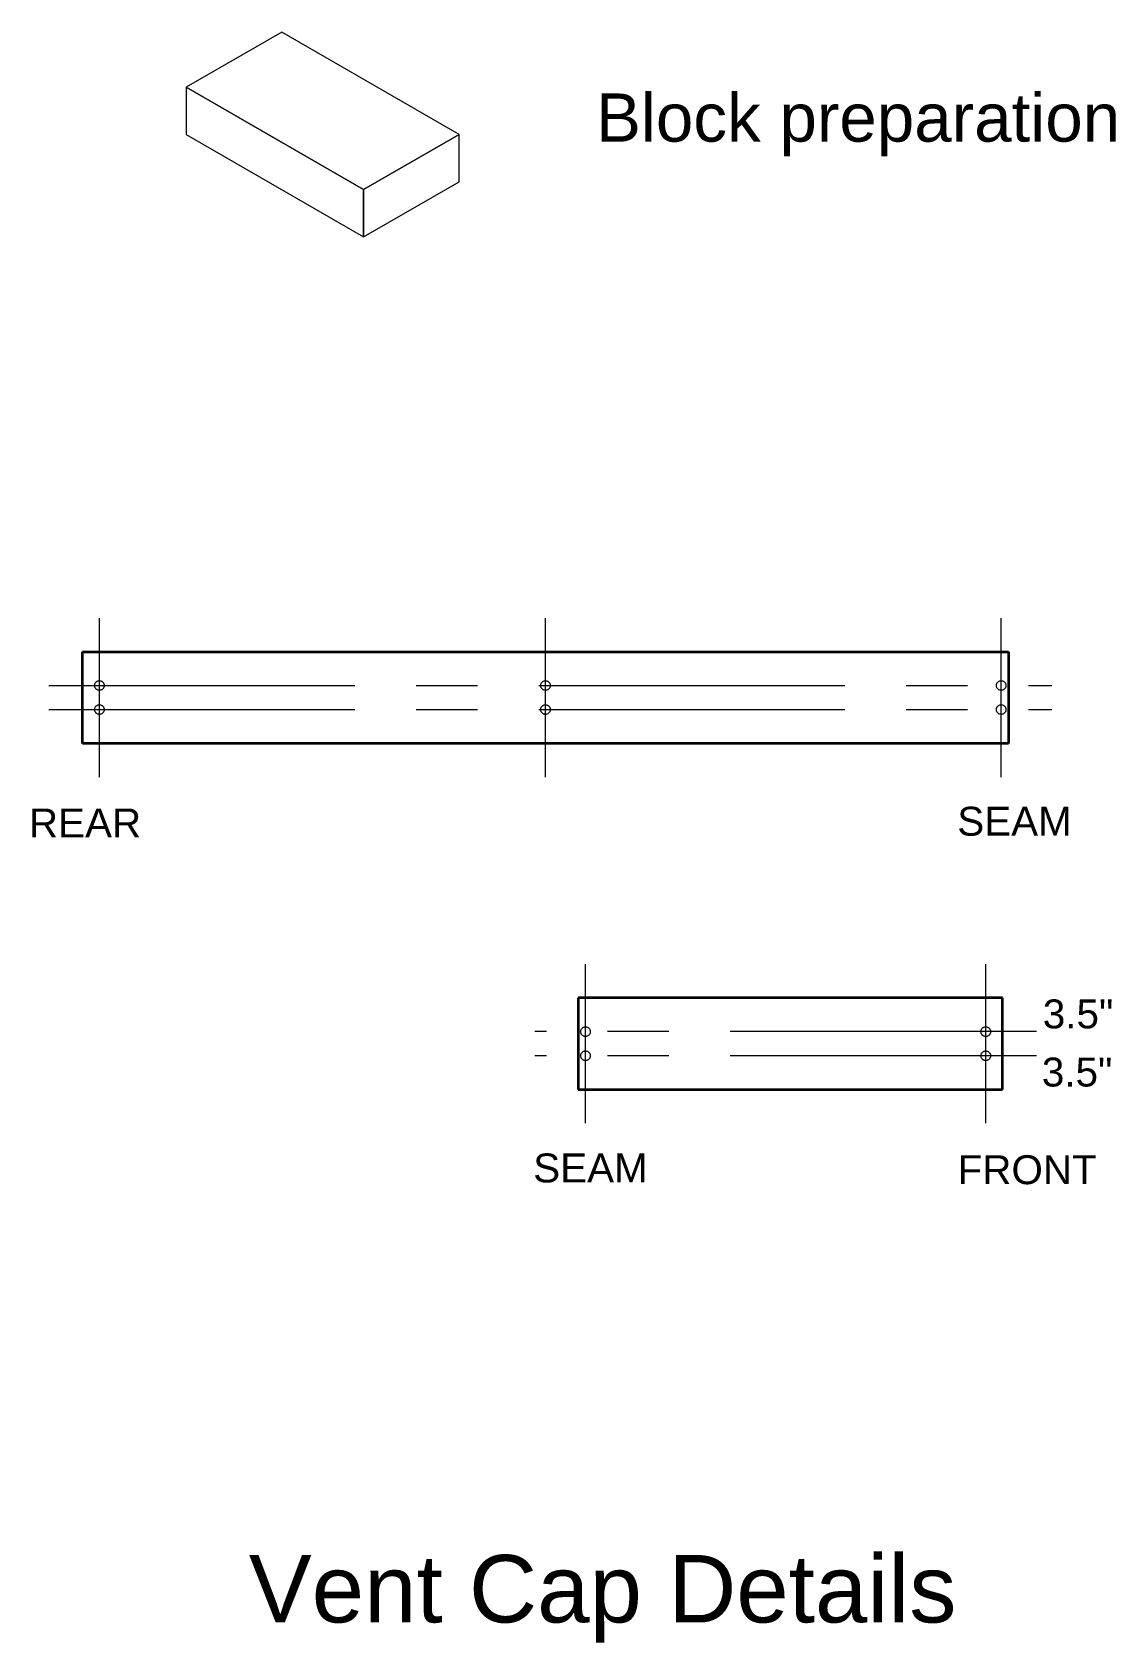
# Model space of a CAD drawing. Header units: inches. Extents: x 37 to 149, y 7 to 174.
import ezdxf

# ---------------------------------------------------------------- set-up
doc = ezdxf.new("R2010")
doc.units = ezdxf.units.IN
doc.header["$MEASUREMENT"] = 0
doc.linetypes.add('CENTER', pattern=[50.8, 31.75, -6.35, 6.35, -6.35])
doc.linetypes.add('CENTER2', pattern=[28.575, 19.05, -3.175, 3.175, -3.175])
doc.layers.get('0').update_dxf_attribs({"lineweight": 25, "true_color": 0xffffff})
doc.layers.add('Dimensions', color=7, linetype='CENTER', lineweight=13, true_color=0x000000)
doc.styles.add('textstyle0', font='')
doc.styles.add('textstyle1', font='')
doc.styles.add('textstyle2', font='')
doc.styles.add('textstyle3', font='')
doc.styles.add('textstyle4', font='')
doc.styles.add('textstyle5', font='')
doc.styles.add('textstyle6', font='')
doc.styles.add('textstyle7', font='')
doc.styles.get('textstyle0').set_extended_font_data('Nimbus Sans [UKWN]')
doc.styles.get('textstyle1').set_extended_font_data('Nimbus Sans [UKWN]')
doc.styles.get('textstyle2').set_extended_font_data('Nimbus Sans [UKWN]')
doc.styles.get('textstyle3').set_extended_font_data('Nimbus Sans [UKWN]')
doc.styles.get('textstyle4').set_extended_font_data('Nimbus Sans [UKWN]')
doc.styles.get('textstyle5').set_extended_font_data('Nimbus Sans [UKWN]')
doc.styles.get('textstyle6').set_extended_font_data('Nimbus Sans [UKWN]')
doc.styles.get('textstyle7').set_extended_font_data('Nimbus Sans [UKWN]')

msp = doc.modelspace()

# ---------------------------------------------------------------- linework, layer by layer
at = {"lineweight": 9}
for p, q in [((62.66, 173.77), (52.76, 168.06)), ((81.05, 163.16), (62.66, 173.77)), ((71.15, 157.44), (52.76, 168.06)), ((52.76, 168.06), (52.76, 163.16)), ((52.76, 168.06), (71.15, 157.44)), ((52.76, 163.16), (71.15, 152.54)), ((71.15, 157.44), (81.05, 163.16)), ((81.05, 163.16), (71.15, 157.44)), ((81.05, 158.26), (81.05, 163.16)), ((71.15, 152.54), (81.05, 158.26)), ((71.15, 152.54), (71.15, 157.44)), ((71.15, 157.44), (71.15, 152.54))]:
    msp.add_line(p, q, dxfattribs=at)
at = {"lineweight": 35}
for p, q in [((42, 109.5), (138, 109.5)), ((42, 100), (42, 109.5)), ((138, 109.5), (138, 100)), ((138, 100), (42, 100)), ((137.4, 73.59), (93.4, 73.59)), ((93.4, 73.59), (93.4, 64.09)), ((137.4, 64.09), (137.4, 73.59)), ((93.4, 64.09), (137.4, 64.09))]:
    msp.add_line(p, q, dxfattribs=at)
at = {"layer": 'Dimensions', "linetype": 'CENTER2'}
for p, q in [((43.75, 96.5), (43.75, 113)), ((135.65, 60.59), (135.65, 77.09))]:
    msp.add_line(p, q, dxfattribs=at)
at = {"layer": 'Dimensions'}
for p, q in [((90, 96.5), (90, 113)), ((137.25, 96.5), (137.25, 113)), ((38.5, 106), (142.5, 106)), ((38.5, 103.5), (142.5, 103.5)), ((94.15, 60.59), (94.15, 77.09)), ((140.9, 70.09), (88.9, 70.09)), ((140.9, 67.59), (88.9, 67.59))]:
    msp.add_line(p, q, dxfattribs=at)
for centre in [(43.75, 106), (90, 106), (137.25, 106), (43.75, 103.5), (90, 103.5), (137.25, 103.5), (94.15, 70.09), (135.65, 70.09), (94.15, 67.59), (135.65, 67.59)]:
    msp.add_circle(centre, 0.5, dxfattribs=at)

# ---------------------------------------------------------------- texts
at = {"char_height": 3, "attachment_point": 1}
for s, insert, style in [('\\H4.99999;Block preparation', (95.24, 167.42), 'textstyle7'), ('\\H7.00001;Vent Cap Details', (59.24, 15.8), 'textstyle6')]:
    msp.add_mtext(s, dxfattribs=dict(at, insert=insert, style=style))
at = {"layer": 'Dimensions', "char_height": 3}
for s, insert, attachment_point, style in [('REAR', (36.44, 93.24), 1, 'textstyle0'), ('SEAM', (132.7, 93.42), 1, 'textstyle1'), ('3.5"', (148.88, 73.43), 3, 'textstyle4'), ('3.5"', (148.78, 67.4), 3, 'textstyle5'), ('SEAM', (88.73, 57.45), 1, 'textstyle2'), ('FRONT', (132.73, 57.27), 1, 'textstyle3')]:
    msp.add_mtext(s, dxfattribs=dict(at, insert=insert, attachment_point=attachment_point, style=style))

doc.saveas('drawing.dxf')
